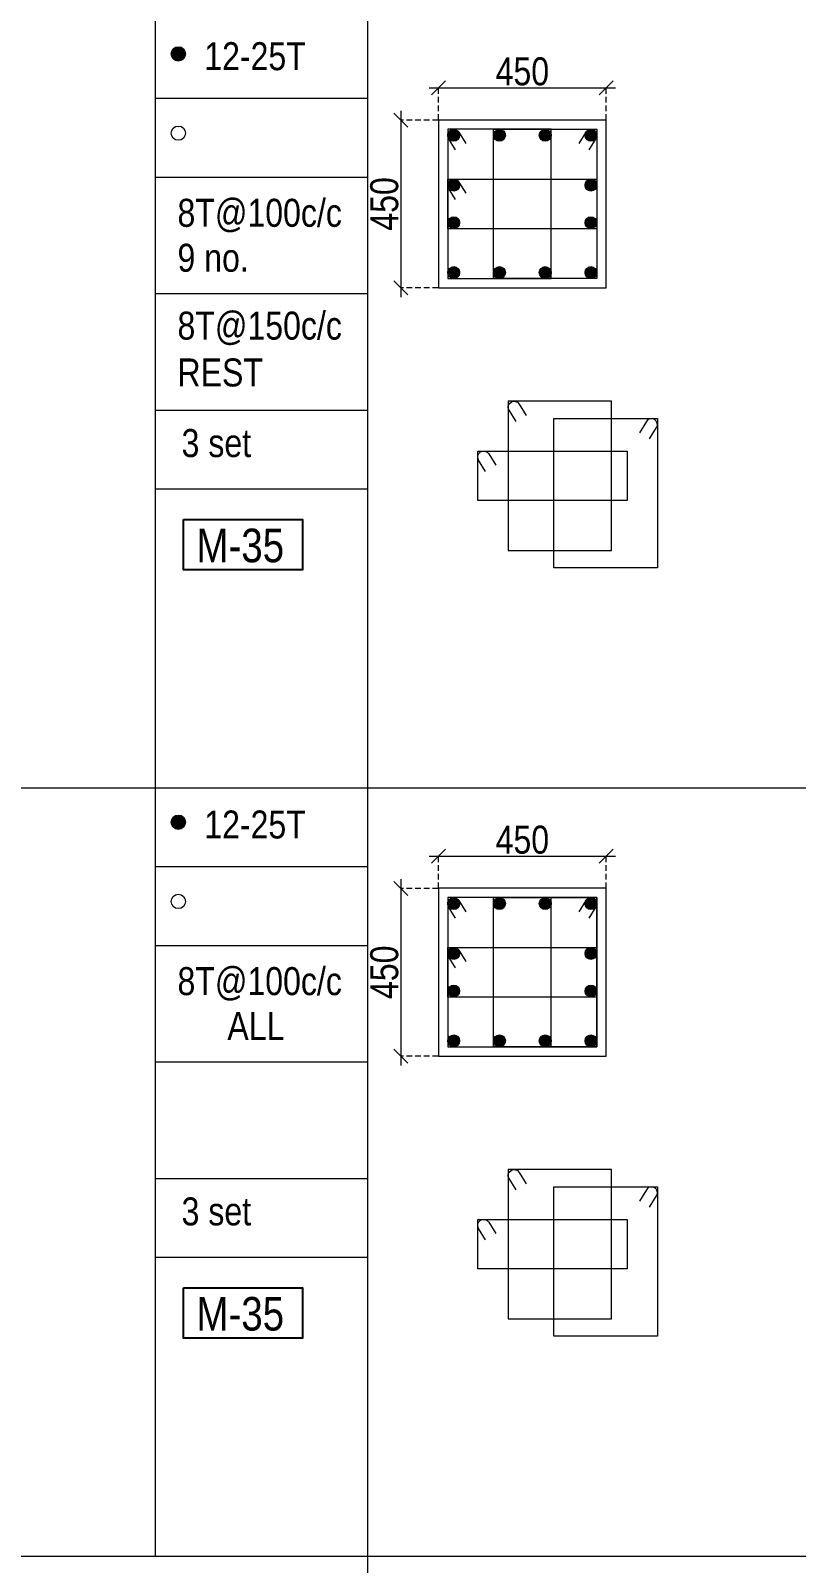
# Model space of a CAD drawing. Header units: millimetres. Extents: x 1112055 to 3390982, y -148532 to 766891.
# Drawn here: x 1935390 to 1943599, y 659086 to 675523 of the extents above; entities that cross this region are included whole.
import ezdxf
from ezdxf.enums import TextEntityAlignment as Align

# ---------------------------------------------------------------- set-up
doc = ezdxf.new("R2010")
doc.units = ezdxf.units.MM
doc.header["$PDMODE"] = 35
doc.header["$PDSIZE"] = -25
doc.linetypes.add('DASHED2', pattern=[0.375, 0.25, -0.125])
doc.linetypes.add('Hidden', pattern=[9.525, 6.35, -3.175])
for name, color, linetype, lineweight in [('B COL. SIZE DIM', 220, 'Continuous', 25), ('B COLSCH', 204, 'Continuous', 20), ('B COLUMN', 1, 'Hidden', 9), ('B STEEL', 34, 'Continuous', 15)]:
    doc.layers.add(name, color=color, linetype=linetype, lineweight=lineweight)
doc.layers.add('B TEXT', color=7, linetype='Continuous')
doc.styles.add('dim inside', font='romans.shx', dxfattribs={"width": 0.8, "height": 125})
doc.styles.add('SWINC', font='swissc.ttf')
doc.dimstyles.new('dim inside', dxfattribs={"dimtxt": 125, "dimasz": 100, "dimexe": 0, "dimexo": 0, "dimgap": 10, "dimtad": 0, "dimdec": 0, "dimzin": 0, "dimdsep": 46, "dimtxsty": 'dim inside', "dimblk": 'SMALL', "dimcen": 0.09, "dimadec": 0, "dimazin": 0, "dimtfac": 1, "dimtdec": 0, "dimtofl": 0, "dimtmove": 0, "dimatfit": 3, "dimfxl": 1, "dimtolj": 1, "dimtzin": 0, "dimarcsym": 2})

# ---------------------------------------------------------------- blocks, each defined once
blk = doc.blocks.new('_Oblique')
at = {"color": 0, "linetype": 'ByBlock', "lineweight": -2}
blk.add_line((-0.5, -0.5), (0.5, 0.5), dxfattribs=at)
blk = doc.blocks.new('*D2825')
at = {"layer": 'B COL. SIZE DIM', "color": 250, "lineweight": 9, "ltscale": 250, "transparency": 16777216}
blk.add_line((1939662, 666670), (1941662, 666670), dxfattribs=at)
at = {"layer": 'B COL. SIZE DIM', "color": 250, "linetype": 'DASHED2', "lineweight": 9, "ltscale": 250, "transparency": 16777216}
for p, q in [((1939762, 666325), (1939762, 666670)), ((1941562, 666325), (1941562, 666670))]:
    blk.add_line(p, q, dxfattribs=at)
at = {"layer": 'Defpoints', "color": 0, "transparency": 16777216}
for p in [(1941562, 666670), (1939762, 666325), (1941562, 666325)]:
    blk.add_point(p, dxfattribs=at)
at = {"layer": 'B COL. SIZE DIM', "color": 250, "lineweight": 9, "transparency": 16777216, "xscale": 150, "yscale": 150, "zscale": 150, "rotation": 180}
blk.add_blockref('_Oblique', (1939762, 666670), dxfattribs=at)
at = {"layer": 'B COL. SIZE DIM', "color": 250, "lineweight": 9, "transparency": 16777216, "xscale": 150, "yscale": 150, "zscale": 150}
blk.add_blockref('_Oblique', (1941562, 666670), dxfattribs=at)
at = {"layer": 'B COL. SIZE DIM', "color": 6, "transparency": 16777216, "insert": (1940662, 666845), "char_height": 300, "attachment_point": 5, "style": 'SWINC'}
blk.add_mtext('\\A1;450', dxfattribs=at)
blk = doc.blocks.new('*D2826')
at = {"layer": 'B COL. SIZE DIM', "color": 250, "lineweight": 9, "ltscale": 250, "transparency": 16777216}
blk.add_line((1939358, 666425), (1939358, 664425), dxfattribs=at)
at = {"layer": 'B COL. SIZE DIM', "color": 250, "linetype": 'DASHED2', "lineweight": 9, "ltscale": 250, "transparency": 16777216}
for p, q in [((1939762, 666325), (1939358, 666325)), ((1939762, 664525), (1939358, 664525))]:
    blk.add_line(p, q, dxfattribs=at)
at = {"layer": 'Defpoints', "color": 0, "transparency": 16777216}
for p in [(1939762, 666325), (1939358, 664525), (1939762, 664525)]:
    blk.add_point(p, dxfattribs=at)
at = {"layer": 'B COL. SIZE DIM', "color": 250, "lineweight": 9, "transparency": 16777216, "xscale": 150, "yscale": 150, "zscale": 150}
for p, rotation in [((1939358, 666325), 90), ((1939358, 664525), 270)]:
    blk.add_blockref('_Oblique', p, dxfattribs=dict(at, rotation=rotation))
at = {"layer": 'B COL. SIZE DIM', "color": 6, "transparency": 16777216, "insert": (1939183, 665425), "char_height": 300, "attachment_point": 5, "rotation": 90, "style": 'SWINC'}
blk.add_mtext('\\A1;450', dxfattribs=at)
blk = doc.blocks.new('*D2827')
at = {"layer": 'B COL. SIZE DIM', "color": 250, "lineweight": 9, "ltscale": 250, "transparency": 16777216}
blk.add_line((1939662, 674910), (1941662, 674910), dxfattribs=at)
at = {"layer": 'B COL. SIZE DIM', "color": 250, "linetype": 'DASHED2', "lineweight": 9, "ltscale": 250, "transparency": 16777216}
for p, q in [((1939762, 674565), (1939762, 674910)), ((1941562, 674565), (1941562, 674910))]:
    blk.add_line(p, q, dxfattribs=at)
at = {"layer": 'Defpoints', "color": 0, "transparency": 16777216}
for p in [(1941562, 674910), (1939762, 674565), (1941562, 674565)]:
    blk.add_point(p, dxfattribs=at)
at = {"layer": 'B COL. SIZE DIM', "color": 250, "lineweight": 9, "transparency": 16777216, "xscale": 150, "yscale": 150, "zscale": 150, "rotation": 180}
blk.add_blockref('_Oblique', (1939762, 674910), dxfattribs=at)
at = {"layer": 'B COL. SIZE DIM', "color": 250, "lineweight": 9, "transparency": 16777216, "xscale": 150, "yscale": 150, "zscale": 150}
blk.add_blockref('_Oblique', (1941562, 674910), dxfattribs=at)
at = {"layer": 'B COL. SIZE DIM', "color": 6, "transparency": 16777216, "insert": (1940662, 675085), "char_height": 300, "attachment_point": 5, "style": 'SWINC'}
blk.add_mtext('\\A1;450', dxfattribs=at)
blk = doc.blocks.new('*D2828')
at = {"layer": 'B COL. SIZE DIM', "color": 250, "lineweight": 9, "ltscale": 250, "transparency": 16777216}
blk.add_line((1939358, 674665), (1939358, 672665), dxfattribs=at)
at = {"layer": 'B COL. SIZE DIM', "color": 250, "linetype": 'DASHED2', "lineweight": 9, "ltscale": 250, "transparency": 16777216}
for p, q in [((1939762, 674565), (1939358, 674565)), ((1939762, 672765), (1939358, 672765))]:
    blk.add_line(p, q, dxfattribs=at)
at = {"layer": 'Defpoints', "color": 0, "transparency": 16777216}
for p in [(1939762, 674565), (1939358, 672765), (1939762, 672765)]:
    blk.add_point(p, dxfattribs=at)
at = {"layer": 'B COL. SIZE DIM', "color": 250, "lineweight": 9, "transparency": 16777216, "xscale": 150, "yscale": 150, "zscale": 150}
for p, rotation in [((1939358, 674565), 90), ((1939358, 672765), 270)]:
    blk.add_blockref('_Oblique', p, dxfattribs=dict(at, rotation=rotation))
at = {"layer": 'B COL. SIZE DIM', "color": 6, "transparency": 16777216, "insert": (1939183, 673665), "char_height": 300, "attachment_point": 5, "rotation": 90, "style": 'SWINC'}
blk.add_mtext('\\A1;450', dxfattribs=at)

msp = doc.modelspace()

# ---------------------------------------------------------------- hatches: boundary and pattern name
at = {"layer": 'B STEEL', "lineweight": 9, "ltscale": 0.5}
h = msp.add_hatch(color=34, dxfattribs=at)
edge = h.paths.add_edge_path()
edge.add_arc((1936973.3, 675274.2), 76.8, 0, 360)
h = msp.add_hatch(color=34, dxfattribs=at)
edge = h.paths.add_edge_path()
edge.add_arc((1939925.9, 674401), 64, 0, 360)
at = {"layer": 'B STEEL'}
h = msp.add_hatch(color=34, dxfattribs=at)
edge = h.paths.add_edge_path()
edge.add_ellipse((1940416.5, 674401), major_axis=(64, 0), ratio=1, start_angle=0, end_angle=360)
h = msp.add_hatch(color=34, dxfattribs=at)
edge = h.paths.add_edge_path()
edge.add_ellipse((1940907.2, 674401), major_axis=(64, 0), ratio=1, start_angle=0, end_angle=360)
at = {"layer": 'B STEEL', "lineweight": 9, "ltscale": 0.5}
h = msp.add_hatch(color=34, dxfattribs=at)
edge = h.paths.add_edge_path()
edge.add_arc((1941397.8, 674401), 64, 180, 540, ccw=False)
at = {"layer": 'B STEEL'}
h = msp.add_hatch(color=34, dxfattribs=at)
edge = h.paths.add_edge_path()
edge.add_ellipse((1939925.9, 673866.6), major_axis=(64, 0), ratio=1, start_angle=0, end_angle=360)
h = msp.add_hatch(color=34, dxfattribs=at)
edge = h.paths.add_edge_path()
edge.add_ellipse((1941397.8, 673866.6), major_axis=(64, 0), ratio=1, start_angle=0, end_angle=360)
h = msp.add_hatch(color=34, dxfattribs=at)
edge = h.paths.add_edge_path()
edge.add_ellipse((1939925.9, 673463.4), major_axis=(64, 0), ratio=1, start_angle=0, end_angle=360)
h = msp.add_hatch(color=34, dxfattribs=at)
edge = h.paths.add_edge_path()
edge.add_ellipse((1941397.8, 673463.4), major_axis=(64, 0), ratio=1, start_angle=0, end_angle=360)
at = {"layer": 'B STEEL', "lineweight": 9, "ltscale": 0.5}
h = msp.add_hatch(color=34, dxfattribs=at)
edge = h.paths.add_edge_path()
edge.add_arc((1939925.9, 672929), 64, 0, 360, ccw=False)
at = {"layer": 'B STEEL'}
h = msp.add_hatch(color=34, dxfattribs=at)
edge = h.paths.add_edge_path()
edge.add_ellipse((1940416.5, 672929), major_axis=(64, 0), ratio=1, start_angle=0, end_angle=360)
h = msp.add_hatch(color=34, dxfattribs=at)
edge = h.paths.add_edge_path()
edge.add_ellipse((1940907.2, 672929), major_axis=(64, 0), ratio=1, start_angle=0, end_angle=360)
at = {"layer": 'B STEEL', "lineweight": 9, "ltscale": 0.5}
h = msp.add_hatch(color=34, dxfattribs=at)
edge = h.paths.add_edge_path()
edge.add_arc((1941397.8, 672929), 64, -180, 180)
h = msp.add_hatch(color=34, dxfattribs=at)
edge = h.paths.add_edge_path()
edge.add_arc((1936973.3, 667034.3), 76.8, 0, 360)
h = msp.add_hatch(color=34, dxfattribs=at)
edge = h.paths.add_edge_path()
edge.add_arc((1939925.9, 666161.1), 64, 0, 360)
at = {"layer": 'B STEEL'}
h = msp.add_hatch(color=34, dxfattribs=at)
edge = h.paths.add_edge_path()
edge.add_ellipse((1940416.5, 666161.1), major_axis=(64, 0), ratio=1, start_angle=0, end_angle=360)
h = msp.add_hatch(color=34, dxfattribs=at)
edge = h.paths.add_edge_path()
edge.add_ellipse((1940907.2, 666161.1), major_axis=(64, 0), ratio=1, start_angle=0, end_angle=360)
at = {"layer": 'B STEEL', "lineweight": 9, "ltscale": 0.5}
h = msp.add_hatch(color=34, dxfattribs=at)
edge = h.paths.add_edge_path()
edge.add_arc((1941397.8, 666161.1), 64, 180, 540, ccw=False)
at = {"layer": 'B STEEL'}
h = msp.add_hatch(color=34, dxfattribs=at)
edge = h.paths.add_edge_path()
edge.add_ellipse((1939925.9, 665626.7), major_axis=(64, 0), ratio=1, start_angle=0, end_angle=360)
h = msp.add_hatch(color=34, dxfattribs=at)
edge = h.paths.add_edge_path()
edge.add_ellipse((1941397.8, 665626.7), major_axis=(64, 0), ratio=1, start_angle=0, end_angle=360)
h = msp.add_hatch(color=34, dxfattribs=at)
edge = h.paths.add_edge_path()
edge.add_ellipse((1939925.9, 665223.6), major_axis=(64, 0), ratio=1, start_angle=0, end_angle=360)
h = msp.add_hatch(color=34, dxfattribs=at)
edge = h.paths.add_edge_path()
edge.add_ellipse((1941397.8, 665223.6), major_axis=(64, 0), ratio=1, start_angle=0, end_angle=360)
at = {"layer": 'B STEEL', "lineweight": 9, "ltscale": 0.5}
h = msp.add_hatch(color=34, dxfattribs=at)
edge = h.paths.add_edge_path()
edge.add_arc((1939925.9, 664689.2), 64, 0, 360, ccw=False)
at = {"layer": 'B STEEL'}
h = msp.add_hatch(color=34, dxfattribs=at)
edge = h.paths.add_edge_path()
edge.add_ellipse((1940416.5, 664689.2), major_axis=(64, 0), ratio=1, start_angle=0, end_angle=360)
h = msp.add_hatch(color=34, dxfattribs=at)
edge = h.paths.add_edge_path()
edge.add_ellipse((1940907.2, 664689.2), major_axis=(64, 0), ratio=1, start_angle=0, end_angle=360)
at = {"layer": 'B STEEL', "lineweight": 9, "ltscale": 0.5}
h = msp.add_hatch(color=34, dxfattribs=at)
edge = h.paths.add_edge_path()
edge.add_arc((1941397.8, 664689.2), 64, -180, 180)

# ---------------------------------------------------------------- linework, layer by layer
at = {"layer": 'B COLSCH', "color": 250, "lineweight": 0}
for p, q in [((1936727, 683882.3), (1936727, 659162.8)), ((1939001.4, 683882.3), (1939001.4, 651910.2)), ((1936727, 674797.5), (1939001.4, 674797.5)), ((1936727, 673952.5), (1939001.4, 673952.5)), ((1936727, 672702.7), (1939001.4, 672702.7)), ((1936727, 671452.9), (1939001.4, 671452.9)), ((1936727, 670607.9), (1939001.4, 670607.9)), ((1912667.6, 667402.6), (1953141.9, 667402.6)), ((1936727, 666557.6), (1939001.4, 666557.6)), ((1936727, 665712.6), (1939001.4, 665712.6)), ((1936727, 664462.9), (1939001.4, 664462.9)), ((1936727, 663213.1), (1939001.4, 663213.1)), ((1936727, 662368.1), (1939001.4, 662368.1)), ((1912667.6, 659162.8), (1960347.9, 659162.8))]:
    msp.add_line(p, q, dxfattribs=at)
at = {"layer": 'B COLUMN', "color": 1, "linetype": 'ByBlock', "lineweight": 20}
for points in [[(1939761.8, 672765), (1941561.8, 672765), (1941561.8, 674565), (1939761.8, 674565)], [(1939761.8, 664525.2), (1941561.8, 664525.2), (1941561.8, 666325.2), (1939761.8, 666325.2)]]:
    msp.add_lwpolyline(points, close=True, dxfattribs=at)
at = {"layer": 'B STEEL', "color": 34, "lineweight": 9, "ltscale": 0.5}
for points in [[(1939946.1, 674245.9), (1939871.3, 674367.4, -1), (1939980.4, 674434.5), (1940055.2, 674313.1)], [(1941377.6, 674245.9), (1941452.3, 674367.4, 1), (1941343.3, 674434.5), (1941268.5, 674313.1)], [(1939946.1, 673711.6), (1939871.3, 673833, -1), (1939980.4, 673900.1), (1940055.2, 673778.7)], [(1940594.2, 671330.2), (1940519.4, 671451.7, -1), (1940628.4, 671518.8), (1940703.2, 671397.4)], [(1942025.6, 671144.6), (1942100.4, 671266.1, 1), (1941991.4, 671333.2), (1941916.6, 671211.7)], [(1940268.3, 670795.9), (1940193.5, 670917.3, -1), (1940302.6, 670984.4), (1940377.3, 670863)], [(1939946.1, 666006.1), (1939871.3, 666127.6, -1), (1939980.4, 666194.7), (1940055.2, 666073.2)], [(1941377.6, 666006.1), (1941452.3, 666127.6, 1), (1941343.3, 666194.7), (1941268.5, 666073.2)], [(1939946.1, 665471.7), (1939871.3, 665593.2, -1), (1939980.4, 665660.3), (1940055.2, 665538.8)], [(1940594.2, 663090.4), (1940519.4, 663211.9, -1), (1940628.4, 663279), (1940703.2, 663157.5)], [(1942025.6, 662904.8), (1942100.4, 663026.3, 1), (1941991.4, 663093.4), (1941916.6, 662971.9)], [(1940268.3, 662556), (1940193.5, 662677.5, -1), (1940302.6, 662744.6), (1940377.3, 662623.1)]]:
    msp.add_lwpolyline(points, format="xyb", dxfattribs=at)
for points in [[(1939861.8, 672865), (1940971.2, 672865), (1940971.2, 674465), (1939861.8, 674465)], [(1941461.8, 672865), (1940352.5, 672865), (1940352.5, 674465), (1941461.8, 674465)], [(1939861.8, 673930.6), (1941461.8, 673930.6), (1941461.8, 673399.4), (1939861.8, 673399.4)], [(1940509.9, 669949.3), (1941619.3, 669949.3), (1941619.3, 671549.3), (1940509.9, 671549.3)], [(1942109.9, 669763.7), (1941000.6, 669763.7), (1941000.6, 671363.7), (1942109.9, 671363.7)], [(1940184, 671014.9), (1941784, 671014.9), (1941784, 670483.7), (1940184, 670483.7)], [(1939861.8, 664625.2), (1941461.8, 664625.2), (1941461.8, 666225.2), (1939861.8, 666225.2)], [(1939861.8, 664625.2), (1940971.2, 664625.2), (1940971.2, 666225.2), (1939861.8, 666225.2)], [(1941461.8, 664625.2), (1940352.5, 664625.2), (1940352.5, 666225.2), (1941461.8, 666225.2)], [(1939861.8, 665690.8), (1941461.8, 665690.8), (1941461.8, 665159.6), (1939861.8, 665159.6)], [(1940509.9, 661709.5), (1941619.3, 661709.5), (1941619.3, 663309.5), (1940509.9, 663309.5)], [(1942109.9, 661523.8), (1941000.6, 661523.8), (1941000.6, 663123.8), (1942109.9, 663123.8)], [(1940184, 662775.1), (1941784, 662775.1), (1941784, 662243.8), (1940184, 662243.8)]]:
    msp.add_lwpolyline(points, close=True, dxfattribs=at)
for centre, radius in [((1936973.3, 675274.2), 76.8), ((1936973.3, 674423.9), 76.8), ((1939925.9, 674401), 64), ((1940416.5, 674401), 64), ((1940907.2, 674401), 64), ((1941397.8, 674401), 64), ((1939925.9, 673866.6), 64), ((1941397.8, 673866.6), 64), ((1939925.9, 673463.4), 64), ((1941397.8, 673463.4), 64), ((1939925.9, 672929), 64), ((1940416.5, 672929), 64), ((1940907.2, 672929), 64), ((1941397.8, 672929), 64), ((1936973.3, 667034.3), 76.8), ((1936973.3, 666184), 76.8), ((1939925.9, 666161.1), 64), ((1940416.5, 666161.1), 64), ((1940907.2, 666161.1), 64), ((1941397.8, 666161.1), 64), ((1939925.9, 665626.7), 64), ((1941397.8, 665626.7), 64), ((1939925.9, 665223.6), 64), ((1941397.8, 665223.6), 64), ((1939925.9, 664689.2), 64), ((1940416.5, 664689.2), 64), ((1940907.2, 664689.2), 64), ((1941397.8, 664689.2), 64)]:
    msp.add_circle(centre, radius, dxfattribs=at)
at = {"layer": 'B TEXT', "color": 1}
for points in [[(1937030.6, 670278.9), (1938305.2, 670278.9), (1938305.2, 669740.9), (1937030.6, 669740.9)], [(1937030.6, 662039.1), (1938305.2, 662039.1), (1938305.2, 661501.1), (1937030.6, 661501.1)]]:
    msp.add_lwpolyline(points, close=True, dxfattribs=at)

# ---------------------------------------------------------------- texts
at = {"layer": 'B TEXT', "style": 'SWINC'}
for s, p in [('12-25T', (1937251.8, 675099.6)), ('8T@100c/c', (1936964.8, 673419.8)), ('9 no.', (1936964.8, 672938)), ('8T@150c/c', (1936964.8, 672209.9)), ('8T@150c/c', (1936964.8, 672209.9)), ('REST', (1936964.8, 671707.5)), ('REST', (1936964.8, 671707.5)), ('3 set', (1937008.6, 670950.5)), ('12-25T', (1937251.8, 666859.8)), ('8T@100c/c', (1936964.8, 665179.9)), ('ALL', (1937499.6, 664698.1)), ('3 set', (1937008.6, 662710.6))]:
    msp.add_text(s, height=300, dxfattribs=at).set_placement(p)
at = {"layer": 'B TEXT', "color": 1, "style": 'SWINC'}
for p in [(1937168, 669714.4), (1937168, 661474.6)]:
    msp.add_text('M-35', height=360, dxfattribs=at).set_placement(p, align=Align.BOTTOM_LEFT)

# ---------------------------------------------------------------- dimensions: what is measured, and where the dimension line sits
at = {"layer": 'B COL. SIZE DIM', "color": 250, "ltscale": 250}
for base, p1, p2, picture, middle in [((1941561.8, 674910), (1939761.8, 674565), (1941561.8, 674565), '*D2827', (1940661.8, 675085)), ((1941561.8, 666670.1), (1939761.8, 666325.2), (1941561.8, 666325.2), '*D2825', (1940661.8, 666845.1))]:
    dim = msp.add_linear_dim(base=base, p1=p1, p2=p2, dimstyle='dim inside', override={"dimtxt": 300, "dimasz": 150, "dimgap": 25, "dimtad": 3, "dimlfac": 0.25, "dimtxsty": 'SWINC', "dimblk1": 'Oblique', "dimblk2": 'Oblique', "dimsah": 1, "dimdle": 100, "dimclrd": 250, "dimclre": 250, "dimclrt": 6, "dimfxl": 1000, "dimlwd": 9, "dimlwe": 9}, dxfattribs=at)
    dim.commit()
    dim.dimension.update_dxf_attribs({"geometry": picture, "text_midpoint": middle})
for base, p1, p2, picture, middle in [((1939358, 672765), (1939761.8, 674565), (1939761.8, 672765), '*D2828', (1939183, 673665)), ((1939358, 664525.2), (1939761.8, 666325.2), (1939761.8, 664525.2), '*D2826', (1939183, 665425.2))]:
    dim = msp.add_linear_dim(base=base, p1=p1, p2=p2, angle=90, dimstyle='dim inside', override={"dimtxt": 300, "dimasz": 150, "dimgap": 25, "dimtad": 3, "dimlfac": 0.25, "dimtxsty": 'SWINC', "dimblk1": 'Oblique', "dimblk2": 'Oblique', "dimsah": 1, "dimdle": 100, "dimclrd": 250, "dimclre": 250, "dimclrt": 6, "dimfxl": 1000, "dimlwd": 9, "dimlwe": 9}, dxfattribs=at)
    dim.commit()
    dim.dimension.update_dxf_attribs({"geometry": picture, "text_midpoint": middle})

doc.saveas('drawing.dxf')
